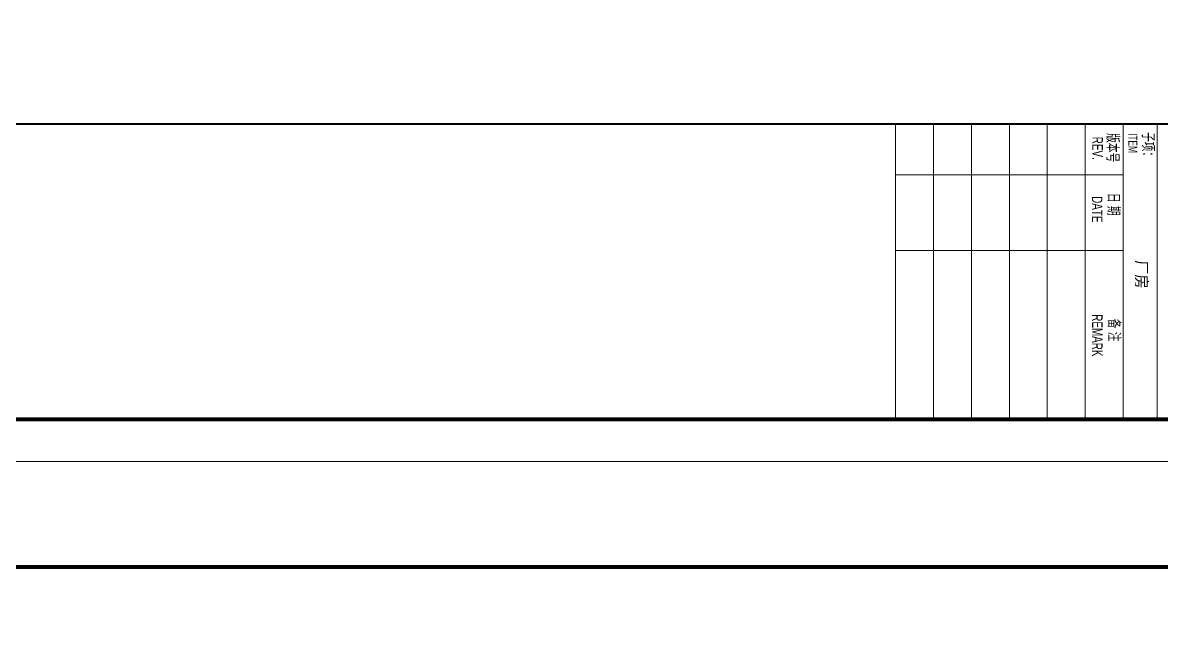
# Model space of a CAD drawing. Extents: x 409931 to 937299, y -508824 to 132289.
# Drawn here: x 493922 to 534396, y -210038 to -188721 of the extents above; entities that cross this region are included whole.
import ezdxf

# ---------------------------------------------------------------- set-up
doc = ezdxf.new("R2010")
doc.units = 0
doc.header["$LTSCALE"] = 1500
doc.header["$MEASUREMENT"] = 0
doc.layers.add('TK', color=151, linetype='Continuous', lineweight=13)
doc.styles.add('T&D', font='haiwenrs.shx', dxfattribs={"width": 0.7, "bigfont": 'hztxt.shx'})
doc.styles.add('TITLE', font='simhei.ttf', dxfattribs={"width": 0.8})

# ---------------------------------------------------------------- blocks, each defined once
blk = doc.blocks.new('TK-A0')
at = {"layer": 'TK'}
for p, q in [((0, 841), (0, 0)), ((1189, 0), (1189, 841)), ((25, 831), (25, 10)), ((1109, 831), (1109, 10)), ((1179, 10), (1179, 831)), ((1109, 642), (1179, 642)), ((1109, 634), (1179, 634)), ((1109, 634), (1179, 634)), ((1109, 634), (1179, 634)), ((1109, 634), (1179, 634)), ((1109, 634), (1179, 634)), ((1121, 634), (1121, 580)), ((1139, 634), (1139, 580)), ((1109, 625), (1179, 625)), ((1109, 616), (1179, 616)), ((1109, 607), (1179, 607)), ((1109, 598), (1179, 598)), ((1109, 589), (1179, 589)), ((1109, 580), (1179, 580))]:
    blk.add_line(p, q, dxfattribs=at)
at = {"layer": 'TK', "const_width": 1}
blk.add_lwpolyline([(25, 831), (1179, 831), (1179, 10), (25, 10)], close=True, dxfattribs=at)
at = {"layer": 'TK', "const_width": 0.5}
blk.add_lwpolyline([(1109, 10), (1109, 831)], dxfattribs=at)
at = {"layer": 'TK', "style": 'T&D', "width": 0.7}
for s, height, p in [('子项：', 3, (1110.89, 638.38)), ('ITEM', 2.1, (1111.14, 635.23)), ('版本号', 3, (1111.15, 629.95)), ('日 期', 3, (1125.33, 630.18)), ('备 注', 3, (1155.14, 630.31)), ('REV.', 2.5, (1112.01, 626.66)), ('DATE', 2.5, (1126.09, 626.57)), ('REMARK', 2.5, (1154.08, 626.61))]:
    blk.add_text(s, height=height, dxfattribs=at).set_placement(p)

msp = doc.modelspace()

# ---------------------------------------------------------------- block references
at = {"layer": 'TK', "xscale": 150, "yscale": 150, "zscale": 150, "rotation": 270}
for p in [(437946.8, -25973.5), (437946.8, -204323.5)]:
    msp.add_blockref('TK-A0', p, dxfattribs=at)

# ---------------------------------------------------------------- texts
at = {"layer": 'TK', "color": 2, "style": 'TITLE', "width": 0.9}
msp.add_text('厂房', height=412.5, rotation=270, dxfattribs=at).set_placement((533497.3, -197162.3))

doc.saveas('drawing.dxf')
